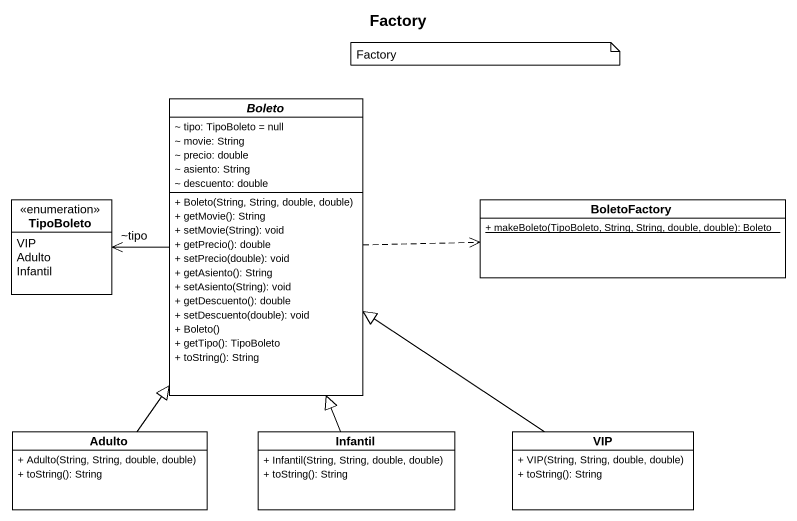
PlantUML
@startuml
title Factory
hide circle
hide empty members
skinparam classAttributeIconSize 0
abstract class Boleto {
  ~ tipo: TipoBoleto = null
  ~ movie: String
  ~ precio: double
  ~ asiento: String
  ~ descuento: double
  + Boleto(String, String, double, double)
  + getMovie(): String
  + setMovie(String): void
  + getPrecio(): double
  + setPrecio(double): void
  + getAsiento(): String
  + setAsiento(String): void
  + getDescuento(): double
  + setDescuento(double): void
  + Boleto()
  + getTipo(): TipoBoleto
  + toString(): String
}
enum TipoBoleto {
  VIP
  Adulto
  Infantil
}
class BoletoFactory {
  {static} + makeBoleto(TipoBoleto, String, String, double, double): Boleto
}
class Adulto {
  + Adulto(String, String, double, double)
  + toString(): String
}
class Infantil {
  + Infantil(String, String, double, double)
  + toString(): String
}
class VIP {
  + VIP(String, String, double, double)
  + toString(): String
}
Boleto -left-> "~tipo" TipoBoleto
Boleto .right.> BoletoFactory
Adulto -up-|> Boleto
Infantil -up-|> Boleto
VIP -up-|> Boleto
note as N1
  Factory
end note
@enduml
